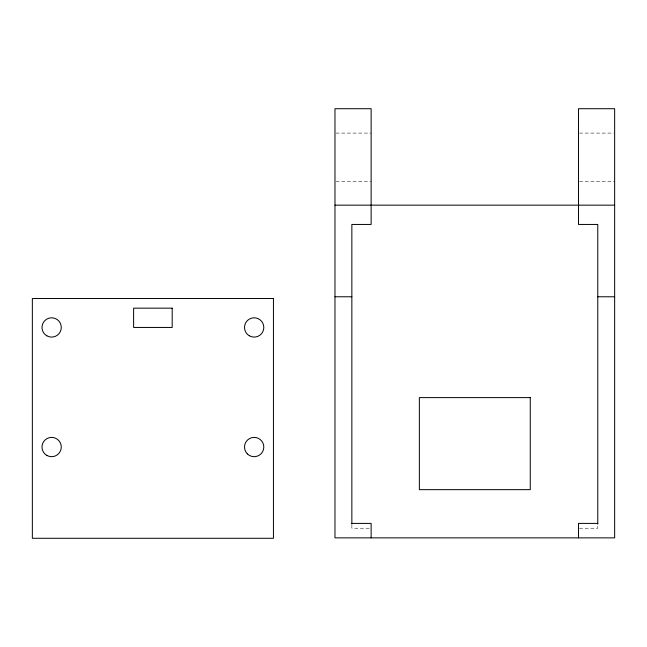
<?xml version="1.0" encoding="UTF-8"?>
<svg xmlns="http://www.w3.org/2000/svg" width="647" height="647" viewBox="0 0 647 647"><rect width="100%" height="100%" fill="white"/><g stroke="black" fill="none" stroke-linecap="round" stroke-linejoin="round"><path stroke-width="0.49" stroke-dasharray="3.23 2.43" d="M335.979 133.096L371.135 133.096M579.494 133.096L613.647 133.096M335.979 181.314L371.135 181.314M579.494 181.314L614.65 181.314M369.211 528.227L351.855 528.227L351.855 525.202M579.453 528.227L597.771 528.227L597.771 525.202"/><path stroke-width="0.97" d="M334.976 205.156L614.65 205.156M334.976 296.771L351.855 296.771M597.771 296.771L614.65 296.771M351.855 523.407L371.135 523.407L371.135 537.867M597.771 523.407L578.483 523.407L578.483 537.867M597.771 524.191L597.771 224.444L578.483 224.444L578.483 108.712L614.65 108.712L614.65 537.867L334.976 537.867L334.976 108.712L371.135 108.712L371.135 224.444L351.855 224.444L351.855 524.191M273.446 298.518L32.35 298.518L32.35 538.288L273.446 538.288L273.446 298.518M172.191 308.166L133.614 308.166L133.614 327.447L172.191 327.447L172.191 308.166M530.265 397.614L419.361 397.614L419.361 489.65L530.265 489.65L530.265 397.614M46.819 335.801A9.64 9.64 0 0 0 61.279 327.447A9.64 9.64 0 0 0 46.819 319.1A9.64 9.64 0 0 0 46.819 335.801M249.338 335.801A9.64 9.64 0 0 0 263.806 327.447A9.64 9.64 0 0 0 249.338 319.1A9.64 9.64 0 0 0 249.338 335.801M247.34 453.854A9.64 9.64 0 0 0 263.475 449.536A9.64 9.64 0 0 0 251.667 437.72A9.64 9.64 0 0 0 247.34 453.854M46.819 455.391A9.64 9.64 0 0 0 61.279 447.037A9.64 9.64 0 0 0 46.819 438.682A9.64 9.64 0 0 0 46.819 455.391"/></g></svg>
